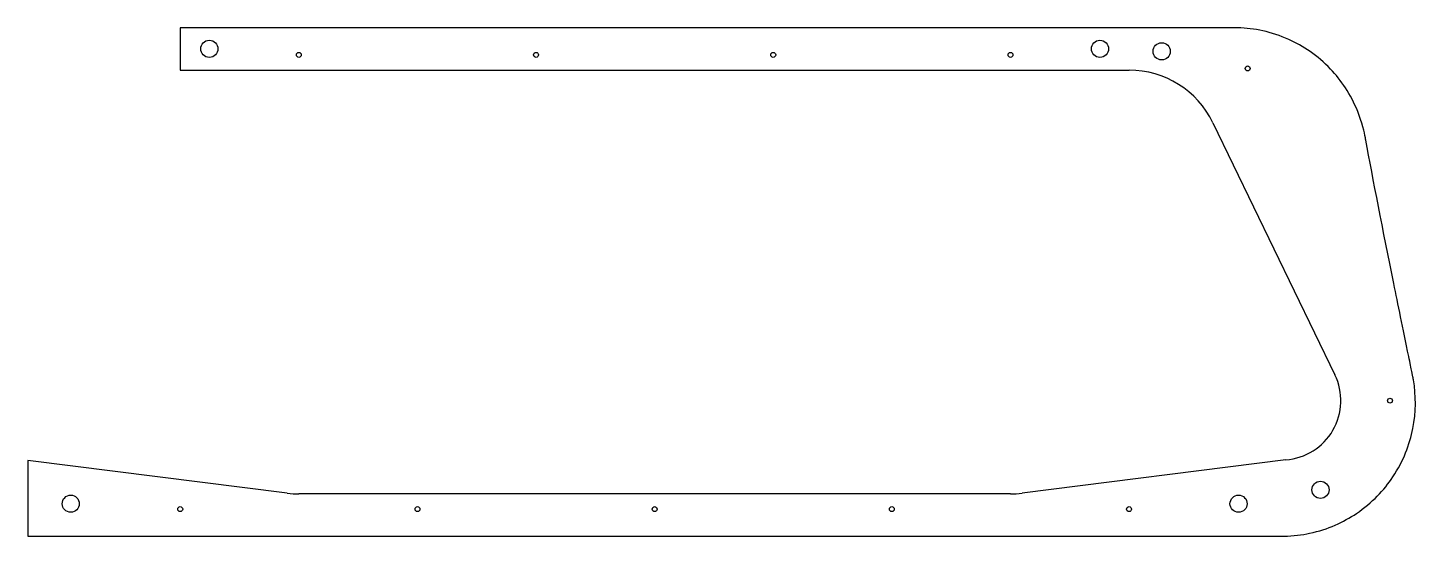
# Model space of a CAD drawing. Header units: millimetres. Extents: x -370 to 449, y -150 to 150.
import ezdxf

# ---------------------------------------------------------------- set-up
doc = ezdxf.new("R2010")
doc.units = ezdxf.units.MM
doc.layers.get('0').update_dxf_attribs({"linetype": 'CONTINUOUS'})

msp = doc.modelspace()

# ---------------------------------------------------------------- linework, layer by layer
for p, q in [((-280, 150), (-280, 125)), ((342.12, 150), (-280, 150)), ((-280, 125), (280, 125)), ((329.5, 93.97), (401.5, -54.75)), ((447.36, -55.03), (446.9, -52.79)), ((-216.89, -124.57), (-370, -105.23)), ((-370, -105.23), (-370, -150)), ((372.61, -104.9), (216.89, -124.57)), ((210, -125), (-210, -125)), ((-370, -150), (370, -150))]:
    msp.add_line(p, q)
for centre, radius in [((-262.84, 137.59), 5.06), ((262.84, 137.59), 5.06), ((299.27, 136.1), 5.06), ((-210, 134), 1.45), ((-70, 134), 1.45), ((70, 134), 1.45), ((210, 134), 1.45), ((350, 126.02), 1.45), ((434, -70), 1.45), ((392.96, -122.65), 5.06), ((-344.63, -130.83), 5.06), ((344.63, -130.83), 5.06), ((-280, -134), 1.45), ((-140, -134), 1.45), ((0, -134), 1.45), ((140, -134), 1.45), ((280, -134), 1.45)]:
    msp.add_circle(centre, radius)
for centre, radius, start, end in [((280, 70), 55, 25.83341, 90), ((370, -70), 35, -85.72626, 25.83341), ((-210, -70), 55, 262.8028, 270), ((210, -70), 55, 270, 277.1972)]:
    msp.add_arc(centre, radius, start, end)
for points, knots in [([(419.48, 84.97), (418.84, 88.41), (417.63, 93.96), (410.84, 110.83), (405.18, 119.04), (391.27, 133.7), (382.78, 139.3), (363.98, 147.76), (353.76, 149.72), (343.71, 149.99), (343.14, 150), (342.12, 150)], [-21.796821, -21.796821, -21.796821, -21.796821, -21.502894, -21.502894, -21.057, -21.057, -20.5123, -20.5123, -19.848696, -19.848696, -19.812182, -19.812182, -19.812182, -19.812182]), ([(446.9, -52.79), (446.49, -50.81), (445.92, -48.03), (441.57, -26.86), (438.74, -13.06), (429.88, 30.65), (423.98, 60.62), (419.64, 84.1), (419.56, 84.52), (419.48, 84.97)], [-25.34721, -25.34721, -25.34721, -25.34721, -25.129063, -25.129063, -24.21291, -24.21291, -21.835563, -21.835563, -21.796821, -21.796821, -21.796821, -21.796821]), ([(370, -150), (370.93, -150), (371.11, -149.99), (377.03, -149.89), (382.04, -149.22), (397.43, -145.95), (406.6, -141.67), (423.55, -130.27), (430.52, -122.76), (441.93, -105.7), (445.65, -95.92), (447.51, -86.42), (449.38, -76.93), (449.49, -67.18), (447.74, -57), (447.61, -56.24), (447.36, -55.03)], [-8.168736, -8.168736, -8.168736, -8.168736, -8.118799, -8.118799, -7.293765, -7.293765, -5.315787, -5.315787, -2.903932, -2.903932, 0, 0, 0, 2.9031, 2.9031, 3.098066, 3.098066, 3.098066, 3.098066])]:
    msp.add_open_spline(points, degree=3, knots=knots)

doc.saveas('drawing.dxf')
